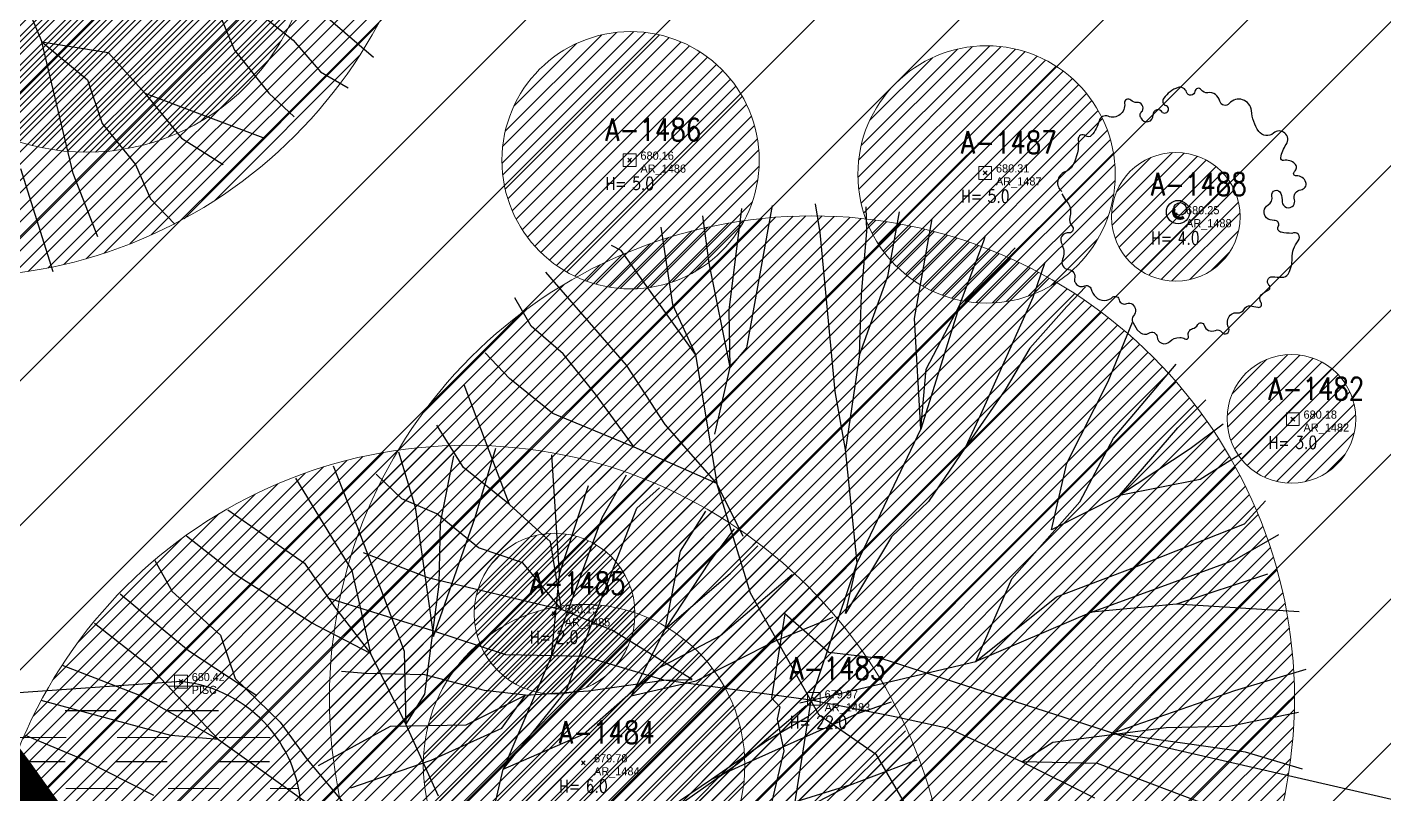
# Model space of a CAD drawing. Extents: x 350769 to 354978, y 6304672 to 6307963.
# Drawn here: x 352363.29 to 352384.38, y 6305924.15 to 6305936.07 of the extents above; entities that cross this region are included whole.
import ezdxf

# ---------------------------------------------------------------- set-up
doc = ezdxf.new("R2010")
doc.units = 0
doc.header["$PDMODE"] = 35
doc.header["$PDSIZE"] = 0.03
doc.linetypes.add('CONTINUOS', pattern=[0])
doc.linetypes.add('DASHDOT', pattern=[1, 0.5, -0.25, 0, -0.25])
doc.layers.get('0').update_dxf_attribs({"linetype": 'CONTINUOUS'})
for name, color, linetype in [('03_Pav ext_Vereda HC', 42, 'CONTINUOUS'), ('03_S2_Pav ext_Borde vereda', 7, 'CONTINUOUS'), ('1-ARBOL H1', 7, 'CONTINUOUS'), ('1-ARBOL H2', 1, 'CONTINUOUS'), ('1-ARBOL H3', 241, 'CONTINUOUS'), ('1-ARBOL NOMBRE', 3, 'CONTINUOUS'), ('1-ARBOL PTO', 7, 'CONTINUOUS'), ('1-PISCINA', 252, 'CONTINUOUS'), ('C-TINN', 5, 'CONTINUOUS'), ('C-TOPO-MAJR', 9, 'CONTINUOUS'), ('Paisajismo', 253, 'CONTINUOUS'), ('V-NODE-TEXT DIC 2012', 31, 'CONTINUOUS')]:
    doc.layers.add(name, color=color, linetype=linetype)
doc.layers.add('0_ASD_LINEA OFICIAL', color=253, linetype='DASHDOT', lineweight=20)
doc.layers.add('0_ASD_TOPOGRAFIA_ELEMENTOS', color=9, linetype='CONTINUOS', lineweight=5, true_color=0xbdbdbd)
doc.styles.add('ROMANS', font='romans.shx', dxfattribs={"width": 0.65})

# ---------------------------------------------------------------- blocks, each defined once
blk = doc.blocks.new('A$C27410629')
at = {"true_color": 0x136734, "transparency": 33554559}
h = blk.add_hatch(dxfattribs=at)
h.set_pattern_fill('ANSI31', color=116, scale=0.5)
h.set_pattern_definition([(45, (-8759.562515186517, -519.1035735587502), (-1.122532015133644, 1.122532015133644), [])])
h.paths.add_polyline_path([(137.5068959888558, 1252.464406617455, 0.1176268807227723), (109.8147584422568, 1254.193915082658, 0.0669245107500281), (94.44469839795602, 1249.334472017372, 0.3153492887079504), (64.30173641118381, 1196.270282113329, 0.0226826871159959), (65.7292635223912, 1185.310127003227), (112.3603922077091, 1218.953454515778), (153.4782689701005, 1161.962272479494), (172.1053089193083, 1139.480769404351), (187.9579650288579, 1141.807885415954), (193.565073162812, 1120.465553675225), (224.197974734232, 1050.129297271156), (250.6203797236194, 989.4787086543838), (268.1526288855184, 972.7353945672494, 7.2547007156e-06), (291.4898137452492, 983.2987389690225), (238.1945199318034, 1105.633967029937), (205.2934048173047, 1181.112163638985), (177.0531538182076, 1197.651557407602)])
at = {"layer": '0_ASD_LINEA OFICIAL', "ltscale": 8, "const_width": 0.5}
blk.add_lwpolyline([(250.6203797236194, 989.4787086543838), (268.1526288854875, 972.7353945673531, 7.2547007157e-06), (291.4898137452146, 983.2987389692971), (291.4898137452146, 983.2987389692971), (238.1945199318034, 1105.633967029937), (205.2934048173047, 1181.112163638985), (177.0531538182076, 1197.651557407602), (137.6146324061954, 1252.315079214)], format="xyb", dxfattribs=at)
blk = doc.blocks.new('1.0 - LO RECABARREN LOTEO PARQUE - VEGETACION EXISTENTE ETAPA MUNICIPAL__2024')
at = {"layer": 'Paisajismo'}
for p, q in [((352365.9982223517, 6305936.951110505), (352366.5142852436, 6305935.707077663)), ((352367.2505841264, 6305936.83101833), (352368.6749686516, 6305935.598550402)), ((352363.1931445131, 6305936.618287284), (352363.5162434406, 6305935.840619528)), ((352366.8073451923, 6305936.357154987), (352367.4253318102, 6305935.863258742)), ((352367.4253318102, 6305935.863258742), (352367.8503728078, 6305935.373001462)), ((352364.0070048288, 6305933.793341168), (352363.5162434406, 6305935.840619528)), ((352363.5162434406, 6305935.840619528), (352363.5162434406, 6305935.840619528)), ((352363.5162434406, 6305935.840619528), (352364.5512317162, 6305935.67151)), ((352363.5162434406, 6305935.840619528), (352364.2288908093, 6305935.248489581)), ((352364.5512317162, 6305935.67151), (352365.1208185025, 6305935.043379212)), ((352366.5142852436, 6305935.707077663), (352367.0468599, 6305935.043330071)), ((352364.2288908093, 6305935.248489581), (352364.4573400134, 6305934.569051297)), ((352367.8503728078, 6305935.373001462), (352368.2799647156, 6305935.123776332)), ((352365.1208185025, 6305935.043379212), (352366.953783897, 6305934.352588078)), ((352365.1208185025, 6305935.043379212), (352365.6890344322, 6305934.34264305)), ((352367.0468599, 6305935.043330071), (352367.4396066329, 6305934.672752299)), ((352364.4573400134, 6305934.569051297), (352364.9761205979, 6305933.932360535)), ((352365.6890344322, 6305934.34264305), (352366.3353891212, 6305933.930960625)), ((352363.1894998356, 6305933.869647169), (352363.6900824839, 6305932.268835785)), ((352364.3881000154, 6305932.805607601), (352364.0070048288, 6305933.793341168)), ((352364.9761205979, 6305933.932360535), (352365.2073003633, 6305933.39754234)), ((352365.2073003633, 6305933.39754234), (352365.58592116, 6305933.004607946)), ((352373.8915422252, 6305932.398460798), (352373.7923917064, 6305933.135742964)), ((352374.200726703, 6305931.665446504), (352374.4000554849, 6305933.245782586)), ((352374.870047271, 6305933.296971989), (352374.4702165218, 6305931.079454641)), ((352375.6177022226, 6305932.874363299), (352375.5422716401, 6305933.320011092)), ((352376.3401039331, 6305932.892424162), (352376.3329376348, 6305933.271976544)), ((352376.845423749, 6305933.196833624), (352376.6642854989, 6305932.192214518)), ((352373.1386514569, 6305932.959700587), (352373.32218789, 6305931.756237297)), ((352377.0827894818, 6305931.535149758), (352377.3558053511, 6305933.086452859)), ((352375.8489432648, 6305930.403577036), (352375.6177022226, 6305932.874363299)), ((352376.2606117512, 6305931.909826567), (352376.3401039331, 6305932.892424162)), ((352377.7834578078, 6305931.742361099), (352378.1569746828, 6305932.730510152)), ((352378.1569746828, 6305932.730510152), (352378.1869096644, 6305932.8263709)), ((352372.521880568, 6305932.594255818), (352372.3733717728, 6305932.671712005)), ((352373.6800332737, 6305930.978120901), (352372.521880568, 6305932.594255818)), ((352378.6494764146, 6305932.636065022), (352377.7834578078, 6305931.742361099)), ((352374.2174609676, 6305930.7791414), (352373.8915422252, 6305932.398460798)), ((352379.1084268106, 6305932.408946331), (352378.9224525561, 6305931.865425282)), ((352372.6047135515, 6305930.810651386), (352371.3518236798, 6305932.258637904)), ((352376.6642854989, 6305932.192214518), (352376.2292004931, 6305930.977194162)), ((352371.1225374058, 6305931.420378541), (352370.8691826237, 6305931.857088769)), ((352376.2292004931, 6305930.977194162), (352376.2606117512, 6305931.909826567)), ((352378.9224525561, 6305931.865425282), (352378.1078075871, 6305930.039858226)), ((352379.7435069359, 6305932.02922985), (352379.4505385605, 6305931.724785398)), ((352373.32218789, 6305931.756237297), (352373.6800332737, 6305930.978120901)), ((352374.2174609676, 6305930.7791414), (352374.200726703, 6305931.665446504)), ((352377.7834578078, 6305931.742361099), (352377.1825062821, 6305929.817884183)), ((352377.2629243827, 6305930.751441884), (352377.7834578078, 6305931.742361099)), ((352379.4505385605, 6305931.724785398), (352378.8745213825, 6305931.076197647)), ((352377.1825062821, 6305929.817884183), (352377.0827894818, 6305931.535149758)), ((352380.0916039917, 6305930.557566939), (352380.4703252127, 6305931.481459615)), ((352371.6209182256, 6305930.988294631), (352371.1225374058, 6305931.420378541)), ((352374.4702165218, 6305931.079454641), (352374.2174609676, 6305930.7791414)), ((352378.8745213825, 6305931.076197647), (352378.4945193015, 6305930.431310842)), ((352370.7874033704, 6305930.603551458), (352370.4106851424, 6305931.002805987)), ((352372.1229983117, 6305930.360068001), (352371.6209182256, 6305930.988294631)), ((352373.2103584228, 6305929.890052835), (352372.6047135515, 6305930.810651386)), ((352373.6800332737, 6305930.978120901), (352374.0120225916, 6305928.973149666)), ((352376.2292004931, 6305930.977194162), (352376.0119504201, 6305929.501455686)), ((352380.1754880892, 6305929.67817624), (352381.1518991196, 6305930.825620638)), ((352371.4621492332, 6305930.062152061), (352370.7874033704, 6305930.603551458)), ((352373.9786506302, 6305929.740240416), (352374.2174609676, 6305930.7791414)), ((352377.1825062821, 6305929.817884183), (352377.2629243827, 6305930.751441884)), ((352370.7874533265, 6305928.645595633), (352370.0852158137, 6305930.508933188)), ((352376.0119504201, 6305929.501455686), (352375.8489432648, 6305930.403577036)), ((352378.4945193015, 6305930.431310842), (352377.8741245517, 6305929.536615259)), ((352379.451023952, 6305929.28942467), (352380.0916039917, 6305930.557566939)), ((352372.7267956485, 6305929.537538028), (352372.1229983117, 6305930.360068001)), ((352381.1757894192, 6305929.839186322), (352381.6129808888, 6305930.274578582)), ((352372.7267956485, 6305929.537538028), (352371.4621492332, 6305930.062152061)), ((352378.1078075871, 6305930.039858226), (352377.8741245517, 6305929.536615259)), ((352370.0751059961, 6305929.223226878), (352369.65660201, 6305929.880291637)), ((352374.0120225916, 6305928.973149666), (352373.2103584228, 6305929.890052835)), ((352376.6638245919, 6305928.728890824), (352377.1825062821, 6305929.817884183)), ((352380.2726921547, 6305928.787742986), (352381.1757894192, 6305929.839186322)), ((352381.8825642281, 6305929.897058444), (352381.3665886066, 6305929.510306007)), ((352374.0120225916, 6305928.973149666), (352372.7267956485, 6305929.537538028)), ((352377.8741245517, 6305929.536615259), (352377.3018108342, 6305928.691879219)), ((352379.6549547727, 6305928.687251381), (352380.1754880892, 6305929.67817624)), ((352369.0629617482, 6305929.463246822), (352369.3238277085, 6305928.606447038)), ((352369.7136980238, 6305928.358615784), (352369.924107014, 6305929.402764543)), ((352370.2542546612, 6305928.44536458), (352370.5767596846, 6305929.521399151)), ((352371.4401349887, 6305929.416607035), (352371.5579222382, 6305927.561523153)), ((352376.1922981178, 6305927.73889126), (352376.0119504201, 6305929.501455686)), ((352381.3665886066, 6305929.510306007), (352380.2726921547, 6305928.787742986)), ((352382.1659251808, 6305929.440258399), (352381.523272617, 6305929.033011546)), ((352368.0484657727, 6305929.248338051), (352368.4251677329, 6305928.287659938)), ((352369.114345007, 6305928.733510495), (352368.714899705, 6305929.118405023)), ((352370.7874533265, 6305928.645595633), (352370.0751059961, 6305929.223226878)), ((352379.2122135954, 6305928.250524628), (352379.451023952, 6305929.28942467)), ((352367.4605820314, 6305929.05402156), (352368.3358427835, 6305927.620497121)), ((352372.0129115695, 6305928.934547747), (352371.5579222382, 6305927.561523153)), ((352372.2288703962, 6305928.443960788), (352372.6088002886, 6305929.106348947)), ((352372.769123294, 6305928.586776031), (352373.1180822858, 6305928.904873885)), ((352374.4198007363, 6305928.146918668), (352374.0120225916, 6305928.973149666)), ((352374.5344760147, 6305927.266096243), (352374.0120225916, 6305928.973149666)), ((352381.523272617, 6305929.033011546), (352380.2726921547, 6305928.787742986)), ((352369.6580251168, 6305928.49850009), (352369.114345007, 6305928.733510495)), ((352376.1922981178, 6305927.73889126), (352376.6638245919, 6305928.728890824)), ((352377.3018108342, 6305928.691879219), (352376.7239419212, 6305928.141365613)), ((352378.5990740804, 6305927.490006101), (352379.6549547727, 6305928.687251381)), ((352380.2726921547, 6305928.787742986), (352379.2122135954, 6305928.250524628)), ((352382.2105989088, 6305928.343067884), (352382.5379108879, 6305928.702134934)), ((352366.4083815403, 6305928.561159575), (352367.6042116947, 6305927.731453387)), ((352369.3238277085, 6305928.606447038), (352369.6089143785, 6305926.591856358)), ((352370.3052658176, 6305927.971123333), (352369.6580251168, 6305928.49850009)), ((352371.4259922169, 6305928.066570817), (352370.7874533265, 6305928.645595633)), ((352372.118117655, 6305926.931598924), (352372.769123294, 6305928.586776031)), ((352373.8354269134, 6305928.543359908), (352373.439644425, 6305927.91879859)), ((352368.4251677329, 6305928.287659938), (352369.1517056672, 6305926.368260311)), ((352369.6089143785, 6305926.591856358), (352370.2542546612, 6305928.44536458)), ((352369.6957139157, 6305927.406114385), (352369.7136980238, 6305928.358615784)), ((352371.4383304339, 6305926.27744646), (352372.2288703962, 6305928.443960788)), ((352374.2793676289, 6305928.26797582), (352373.9035026196, 6305927.766525375)), ((352380.5074774071, 6305927.673205005), (352382.2105989088, 6305928.343067884)), ((352366.5393207262, 6305927.546780763), (352365.7691857382, 6305928.154956275)), ((352371.5979038821, 6305927.014432829), (352371.4259922169, 6305928.066570817)), ((352376.7239419212, 6305928.141365613), (352376.0110927708, 6305926.950597085)), ((352382.063646833, 6305927.787165846), (352382.745221941, 6305928.178100911)), ((352368.5126019322, 6305927.900736031), (352369.5167022044, 6305927.513326113)), ((352370.9959623659, 6305927.738888735), (352370.3052658176, 6305927.971123333)), ((352373.439644425, 6305927.91879859), (352373.2012803942, 6305926.703423087)), ((352374.2231246594, 6305927.581097355), (352374.6462602382, 6305928.005981493)), ((352365.2757742238, 6305927.77342879), (352365.5459816538, 6305927.293896183)), ((352367.6042116947, 6305927.731453387), (352368.0681891855, 6305927.055705583)), ((352371.5979038821, 6305927.014432829), (352370.9959623659, 6305927.738888735)), ((352373.9035026196, 6305927.766525375), (352373.2012803942, 6305926.703423087)), ((352375.4702458608, 6305925.603099793), (352376.1922981178, 6305927.73889126)), ((352376.0110927708, 6305926.950597085), (352376.1922981178, 6305927.73889126)), ((352379.2906964387, 6305927.208737252), (352380.5074774071, 6305927.673205005)), ((352379.8343765518, 6305926.973726848), (352382.063646833, 6305927.787165846)), ((352367.7101407783, 6305926.807100886), (352366.5393207262, 6305927.546780763)), ((352368.3358427835, 6305927.620497121), (352368.6265862591, 6305926.330534793)), ((352369.5167022044, 6305927.513326113), (352371.5979038821, 6305927.014432829)), ((352371.5579222382, 6305927.561523153), (352371.4383304339, 6305926.27744646)), ((352373.2012803942, 6305926.703423087), (352374.2231246594, 6305927.581097355)), ((352374.0666471548, 6305926.608955403), (352375.1817899664, 6305927.557879589)), ((352378.0350932025, 6305926.203933593), (352378.5990740804, 6305927.490006101)), ((352382.5684442925, 6305927.564951486), (352381.1556482239, 6305927.096782787)), ((352364.7387355822, 6305927.257869078), (352365.7991778913, 6305926.376758092)), ((352365.5459816538, 6305927.293896183), (352366.2958989516, 6305926.612749574)), ((352369.4727159973, 6305925.695211861), (352369.6957139157, 6305927.406114385)), ((352375.5996794348, 6305925.373077875), (352374.5344760147, 6305927.266096243)), ((352369.5942725932, 6305926.682275096), (352367.9669358296, 6305927.191152378)), ((352368.0681891855, 6305927.055705583), (352368.6265862591, 6305926.330534793)), ((352371.5979038821, 6305927.014432829), (352371.5979038821, 6305927.014432829)), ((352372.3884575609, 6305926.685980165), (352371.5979038821, 6305927.014432829)), ((352378.0350932025, 6305926.203933593), (352379.2906964387, 6305927.208737252)), ((352381.1556482239, 6305927.096782787), (352379.8343765518, 6305926.973726848)), ((352383.0644670661, 6305926.975583674), (352381.1556482239, 6305927.096782787)), ((352364.3351452461, 6305926.799066357), (352365.1843107933, 6305926.137216521)), ((352368.6265862591, 6305926.330534793), (352367.7101407783, 6305926.807100886)), ((352371.6667250853, 6305925.749071429), (352372.118117655, 6305926.931598924)), ((352374.9212822185, 6305926.527432717), (352375.8191664885, 6305926.895492597)), ((352379.8343765518, 6305926.973726848), (352378.0350932025, 6305926.203933593)), ((352366.2958989516, 6305926.612749574), (352366.5215960131, 6305925.941500728)), ((352370.7287837292, 6305926.311259291), (352369.5942725932, 6305926.682275096)), ((352373.6283853194, 6305925.924512655), (352372.3884575609, 6305926.685980165)), ((352373.2012803942, 6305926.703423087), (352372.6791852137, 6305925.672797948)), ((352373.1036177174, 6305926.103075565), (352374.0666471548, 6305926.608955403)), ((352365.7991778913, 6305926.376758092), (352366.8630051893, 6305925.674976461)), ((352369.1517056672, 6305926.368260311), (352369.1777840986, 6305925.224357982)), ((352373.6888392897, 6305925.904885579), (352374.9212822185, 6305926.527432717)), ((352368.6265862591, 6305926.330534793), (352369.1777840986, 6305925.224357982)), ((352371.4383304339, 6305926.27744646), (352370.6902075476, 6305924.528814548)), ((352371.9548233472, 6305926.285356325), (352370.7287837292, 6305926.311259291)), ((352373.1873441848, 6305925.916185388), (352371.9548233472, 6305926.285356325)), ((352375.3019471862, 6305925.563674627), (352378.0350932025, 6305926.203933593)), ((352376.3515165015, 6305926.189134905), (352376.0556424334, 6305925.904413852)), ((352363.8355443055, 6305926.150507877), (352365.0388423472, 6305925.68364301)), ((352365.1843107933, 6305926.137216521), (352366.2653259892, 6305924.993498384)), ((352368.5481622473, 6305926.017337098), (352368.1784166293, 6305926.047297757)), ((352369.4714807826, 6305925.997827467), (352368.5481622473, 6305926.017337098)), ((352370.3989822029, 6305925.756741311), (352369.4714807826, 6305925.997827467)), ((352371.9400759636, 6305925.076918859), (352373.1036177174, 6305926.103075565)), ((352382.0650912875, 6305925.755352754), (352383.1722946233, 6305926.087199562)), ((352366.5215960131, 6305925.941500728), (352367.2238538588, 6305925.261249995)), ((352371.0348488174, 6305925.67932607), (352370.3989822029, 6305925.756741311)), ((352370.6902075476, 6305924.528814548), (352371.6667250853, 6305925.749071429)), ((352371.0348488174, 6305925.67932607), (352372.0140106722, 6305925.746870929)), ((352372.0140106722, 6305925.746870929), (352373.1873441848, 6305925.916185388)), ((352372.6791852137, 6305925.672797948), (352373.6888392897, 6305925.904885579)), ((352373.1873441848, 6305925.916185388), (352373.6283853194, 6305925.924512655)), ((352375.4702458608, 6305925.603099793), (352373.1873441848, 6305925.916185388)), ((352376.0556424334, 6305925.904413852), (352375.4253130077, 6305925.344612073)), ((352380.1578937476, 6305925.091319337), (352382.0650912875, 6305925.755352754)), ((352365.522894166, 6305925.054462192), (352363.5064993865, 6305925.598864641)), ((352365.0388423472, 6305925.68364301), (352366.2653259892, 6305924.993498384)), ((352369.1777840986, 6305925.224357982), (352369.4727159973, 6305925.695211861)), ((352370.1120924398, 6305925.220415421), (352371.0348488174, 6305925.67932607)), ((352370.6684720345, 6305925.170748508), (352371.0348488174, 6305925.67932607)), ((352375.4702458608, 6305925.603099793), (352375.1882660957, 6305923.795558665)), ((352376.7767162991, 6305925.346249691), (352375.4702458608, 6305925.603099793)), ((352376.7205436233, 6305925.571932854), (352376.1923231792, 6305925.391193941)), ((352375.4008825923, 6305925.516490889), (352374.3394468163, 6305924.613462397)), ((352376.1923231792, 6305925.391193941), (352374.4181474687, 6305924.599481957)), ((352375.4253130077, 6305925.344612073), (352374.7985803436, 6305924.975307391)), ((352376.4937980042, 6305924.752247649), (352375.5996794348, 6305925.373077875)), ((352377.6134951898, 6305925.165830639), (352376.7767162991, 6305925.346249691)), ((352381.9758296983, 6305925.199138178), (352383.0502236074, 6305925.415641944)), ((352367.2238538588, 6305925.261249995), (352367.6419758763, 6305924.68165248)), ((352367.8199876636, 6305924.588478076), (352368.9359813855, 6305925.198209355)), ((352368.9359813855, 6305925.198209355), (352370.1120924398, 6305925.220415421)), ((352369.1777840986, 6305925.224357982), (352369.6813281216, 6305924.119084897)), ((352369.5703913272, 6305924.669761985), (352370.6684720345, 6305925.170748508)), ((352376.9412687203, 6305925.125902322), (352376.0727233629, 6305924.284262914)), ((352378.750783973, 6305924.647700798), (352377.6134951898, 6305925.165830639)), ((352379.2352767579, 6305924.951175789), (352380.9957378361, 6305925.180633137)), ((352380.9957378361, 6305925.180633137), (352381.9758296983, 6305925.199138178)), ((352363.2611586325, 6305925.061287069), (352364.1516316083, 6305924.685686928)), ((352366.2653259892, 6305924.993498384), (352365.522894166, 6305925.054462192)), ((352366.2653259892, 6305924.993498384), (352367.77056125, 6305923.916952697)), ((352370.6902075476, 6305924.528814548), (352371.9400759636, 6305925.076918859)), ((352374.7985803436, 6305924.975307391), (352373.9290712419, 6305924.372377308)), ((352378.750783973, 6305924.647700798), (352379.2352767579, 6305924.951175789)), ((352382.2308397129, 6305924.797974754), (352380.1578937476, 6305925.091319337)), ((352364.1516316083, 6305924.685686928), (352365.2540576142, 6305924.126691653)), ((352367.6419758763, 6305924.68165248), (352368.2480267663, 6305923.955577966)), ((352377.4055079637, 6305923.199715878), (352376.4937980042, 6305924.752247649)), ((352383.1124578363, 6305924.529552466), (352382.2308397129, 6305924.797974754)), ((352368.3232971331, 6305924.239848372), (352369.5703913272, 6305924.669761985)), ((352370.0679724451, 6305921.872609038), (352370.6902075476, 6305924.528814548)), ((352374.3394468163, 6305924.613462397), (352373.130072772, 6305923.756698069)), ((352374.4181474687, 6305924.599481957), (352373.9290712419, 6305924.372377308)), ((352376.0727233629, 6305924.284262914), (352377.0330551355, 6305924.647264955)), ((352377.0330551355, 6305924.647264955), (352377.1262173183, 6305924.67635724)), ((352379.8890026583, 6305924.080536784), (352378.750783973, 6305924.647700798)), ((352379.927820946, 6305924.62086697), (352378.750783973, 6305924.647700798)), ((352381.9028185219, 6305923.873283903), (352379.927820946, 6305924.62086697)), ((352373.9290712419, 6305924.372377308), (352373.1081152786, 6305923.816174734)), ((352376.0727233629, 6305924.284262914), (352374.2024221951, 6305923.700228712)), ((352375.1096994106, 6305923.778382971), (352376.0727233629, 6305924.284262914))]:
    blk.add_line(p, q, dxfattribs=at)
at = {"layer": 'Paisajismo', "linetype": 'ByBlock'}
for points in [[(352380.4652613722, 6305931.762808501, 0.0260211965876333), (352380.4705313306, 6305931.758469439, -0.4410589329234448), (352380.4889204061, 6305931.580943717, 0.3360252290122461), (352380.4802947131, 6305931.472299168), (352380.5453449298, 6305931.360307565), (352380.5964671212, 6305931.31676197, 0.3429802734791329), (352380.7259532726, 6305931.310967513, -0.5785323296805363), (352380.8530618791, 6305931.25223003, 0.6300173216114967), (352381.0502723693, 6305931.178573942, -0.1920488457721681), (352381.2064572029, 6305931.242313971, -0.1326435008275975), (352381.2880570503, 6305931.220977608, 0.6849446094927194), (352381.3431359559, 6305931.265664016, -0.4348947291285878), (352381.4072504932, 6305931.380680304, 0.2107458944292428), (352381.4866588845, 6305931.441957797, -0.6667196941430845), (352381.5864486171, 6305931.43159897, 0.4552825967630862), (352381.7598557889, 6305931.353109822, -0.3679200206596655), (352381.8588559371, 6305931.325106505, 0.9170619094165507), (352381.9676892046, 6305931.385067248, -0.1703201580452949), (352381.9563518423, 6305931.527033075, -0.3732936591978549), (352382.1023377697, 6305931.626594121, 0.3201129635327478), (352382.2111712594, 6305931.686559831, -0.32461764455728), (352382.3018232112, 6305931.735547633, -0.0305990803546973), (352382.4187414801, 6305931.712635761, 0.7055094901218711), (352382.4692516065, 6305931.786997968, -0.35198711862231), (352382.4745161689, 6305931.904642791, -0.1212513383006051), (352382.5779910729, 6305931.976634843, 0.5577729805880738), (352382.5934464175, 6305932.05846399, -0.7023121868799065), (352382.6463171717, 6305932.185765002, 0.0013399079041237), (352382.7993432238, 6305932.178917144, 0.2754235552439329), (352382.8899953981, 6305932.227909911, 0.1418842295236193), (352382.9540156903, 6305932.472592398, -0.1821508660923733), (352383.0487856244, 6305932.745375172, 0.8779713139750931), (352382.9510521522, 6305932.86078818, -0.0274524354802623), (352382.7849375858, 6305932.877389943, -0.511937948464917), (352382.7387836136, 6305932.968252621, 0.5962568595833821), (352382.6735333312, 6305933.063831504, -0.2187177468460144), (352382.5555700378, 6305933.103856907, -0.5045528366389146), (352382.5799581952, 6305933.303530077, 0.3366507682456183), (352382.640311248, 6305933.443677316, -0.950497905712354), (352382.7785538375, 6305933.483076769, -0.0484461251580681), (352382.7987529723, 6305933.351864348, 0.6912746304000335), (352382.9732131454, 6305933.29690615, 0.2494638868365608), (352382.9889314624, 6305933.384611825, -0.4778354515831001), (352383.090206785, 6305933.539223075, 0.4744669162122205), (352383.1660993981, 6305933.65370732, 0.3503970268230337), (352383.0172849064, 6305933.754669051, -0.7342361487065932), (352382.9907556174, 6305933.820692195, 0.4464999196021543), (352382.9962835967, 6305933.944223482, 0.2563064467709743), (352382.8215602289, 6305933.993300184, -0.5406678664223366), (352382.7763230125, 6305934.036582428, -0.1041829534316712), (352382.8623123841, 6305934.24492216, 0.8865416087823886), (352382.6636918974, 6305934.418841934, -0.4543477162668305), (352382.4349426254, 6305934.446763178, -0.1277218174663274), (352382.3196791178, 6305934.77019779, 0.6645801817689292), (352381.9766523166, 6305934.879855428, -0.6170445899004039), (352381.8308274356, 6305934.915852385, 0.3858694307195006), (352381.6421343136, 6305935.048070016, -0.2771674087304285), (352381.5380389966, 6305935.093986139, 0.6946149022919148), (352381.4425548484, 6305935.068787672, -0.8266017702726259), (352381.3122874603, 6305935.056937267, 0.4228837804392593), (352381.1798202685, 6305935.127701093, 0.1717680331395377), (352380.9600391606, 6305934.960713112, 0.5309331623980179), (352380.9853533988, 6305934.850313191, 0.3121962233959217)], [(352380.60261597, 6305934.655271456, -0.4254185961195224), (352380.6268641324, 6305934.763434844, 0.5918431344303124), (352380.5384873543, 6305934.897061609, -0.2182401514369128), (352380.4456353762, 6305934.930683071, 0.7173661333998489), (352380.3490984486, 6305934.88195862, -0.5781130057951823), (352380.0924364458, 6305934.681256424, 0.4551146753846833), (352379.9536516906, 6305934.610844473, -0.1156325677754267), (352379.8374478577, 6305934.386177004, -0.4131706264212051), (352379.7427532939, 6305934.378623026, 0.672312228185319), (352379.6280267042, 6305934.318926007, -0.1500923615976875), (352379.5453922858, 6305933.921826488, -0.1782991698656411), (352379.4226830652, 6305933.815330543, 0.5787083336769788), (352379.3736767368, 6305933.511028517, -0.0010620536288834), (352379.3741134305, 6305933.510672945, -0.0010620536288834)], [(352379.3739995326, 6305933.477389927), (352379.4318700856, 6305933.376508851, -0.2101937830600406), (352379.5104267448, 6305933.210765731, -0.0746255696943556), (352379.4987856633, 6305933.114808972, 0.2444373572310269), (352379.5278814868, 6305932.978147256, -0.6590784775172887), (352379.4928756819, 6305932.867635464, 0.695513881698719), (352379.3789282688, 6305932.690342197, -0.8617412941760239)], [(352379.3793695108, 6305932.671353217, -0.2255392691553954), (352379.3856799427, 6305932.46134925, 0.5023494505905935), (352379.4786255, 6305932.298046687, -0.4687403394313606), (352379.5723608635, 6305932.152393579, 0.2590795186469652), (352379.5793371448, 6305932.103472697, 0.4029220979436825), (352379.7157596617, 6305932.040386534, -0.4962347819388702), (352379.8302904138, 6305931.993903053, 0.1330338275736444), (352379.9001708476, 6305931.87422532, 0.4353336477773263), (352380.1673972341, 6305931.875035929, -0.4885697057543582), (352380.2663266898, 6305931.827319417, 0.4878177539596306), (352380.3840900324, 6305931.770342386, -0.3058237092157663), (352380.4705313306, 6305931.758469439)]]:
    blk.add_lwpolyline(points, format="xyb", dxfattribs=at)
at = {"layer": 'Paisajismo', "ltscale": 0.3, "const_width": 0.05}
blk.add_lwpolyline([(352381.1224058864, 6305933.248291548), (352381.122402916, 6305933.248285984, 0.7774595610597398), (352381.2703364499, 6305933.113376462, 1.286240532831135)], format="xyb", dxfattribs=at)
at = {"layer": 'Paisajismo', "linetype": 'ByBlock'}
for centre, radius in [((352381.1798304484, 6305933.191989979), 0.1814637387305613), ((352381.2127853512, 6305933.241905323), 0.0984961880306726)]:
    blk.add_circle(centre, radius, dxfattribs=at)
for centre, radius, start, end in [((352380.9715371287, 6305934.791246924), 0.0606606415666072, 234.3654119462168, 76.83457454769353), ((352380.6939945535, 6305934.694392193), 0.0994005915263165, 203.1765970021241, 4.924271866019008), ((352380.868164988, 6305934.709398193), 0.0754150835317518, 25.56719827997998, 184.924271866019)]:
    blk.add_arc(centre, radius, start, end, dxfattribs=at)
blk = doc.blocks.new('TOPOGRAFIA')
at = {"layer": '0_ASD_TOPOGRAFIA_ELEMENTOS', "true_color": 0xf26507}
h = blk.add_hatch(dxfattribs=at)
h.set_pattern_fill('ANSI31', color=30, scale=0.1)
h.set_pattern_definition([(45, (384059.3736285088, 6301199.927766613), (-0.2245064030267289, 0.2245064030267289), [])])
edge = h.paths.add_edge_path()
edge.add_arc((390362.1478458498, 6302939.679942926), 7.5, 0, 360)
h = blk.add_hatch(dxfattribs=at)
h.set_pattern_fill('ANSI31', color=30, scale=0.1)
h.set_pattern_definition([(45, (384061.4459501663, 6301197.870593349), (-0.2245064030267289, 0.2245064030267289), [])])
edge = h.paths.add_edge_path()
edge.add_arc((390364.2201675072, 6302937.622769664), 3.5, 0, 360)
h = blk.add_hatch(dxfattribs=at)
h.set_pattern_fill('ANSI31', color=30, scale=0.1)
h.set_pattern_definition([(45, (384069.8964620741, 6301194.245671389), (-0.2245064030267289, 0.2245064030267289), [])])
edge = h.paths.add_edge_path()
edge.add_arc((390372.670679415, 6302933.997847702), 2, 0, 360)
h = blk.add_hatch(dxfattribs=at)
h.set_pattern_fill('ANSI31', color=30, scale=0.1)
h.set_pattern_definition([(45, (384075.4288475783, 6301194.025670527), (-0.2245064030267289, 0.2245064030267289), [])])
edge = h.paths.add_edge_path()
edge.add_arc((390378.2030649192, 6302933.77784684), 2, 0, 360)
h = blk.add_hatch(dxfattribs=at)
h.set_pattern_fill('ANSI31', color=30, scale=0.1)
h.set_pattern_definition([(45, (384078.3710032836, 6301193.366958051), (-0.2245064030267289, 0.2245064030267289), [])])
edge = h.paths.add_edge_path()
edge.add_arc((390381.1452206245, 6302933.119134365), 1, 0, 360)
h = blk.add_hatch(dxfattribs=at)
h.set_pattern_fill('ANSI31', color=30, scale=0.1)
h.set_pattern_definition([(45, (384072.7159594196, 6301185.881023573), (-0.2245064030267289, 0.2245064030267289), [])])
edge = h.paths.add_edge_path()
edge.add_arc((390375.4901767606, 6302925.633199886), 7.5, 0, 360)
h = blk.add_hatch(dxfattribs=at)
h.set_pattern_fill('ANSI31', color=30, scale=0.1)
h.set_pattern_definition([(45, (384080.1682661256, 6301190.226237273), (-0.2245064030267289, 0.2245064030267289), [])])
edge = h.paths.add_edge_path()
edge.add_arc((390382.9424834665, 6302929.978413587), 1, 0, 360)
h = blk.add_hatch(dxfattribs=at)
h.set_pattern_fill('ANSI31', color=30, scale=0.1)
h.set_pattern_definition([(45, (384067.3520013152, 6301182.314093734), (-0.2245064030267289, 0.2245064030267289), [])])
edge = h.paths.add_edge_path()
edge.add_arc((390370.1262186562, 6302922.066270048), 7.5, 0, 360)
h = blk.add_hatch(dxfattribs=at)
h.set_pattern_fill('ANSI31', color=30, scale=0.1)
h.set_pattern_definition([(45, (384068.7143804765, 6301187.19643469), (-0.2245064030267289, 0.2245064030267289), [])])
edge = h.paths.add_edge_path()
edge.add_arc((390371.4885978174, 6302926.948611003), 1.25, 0, 360)
h = blk.add_hatch(dxfattribs=at)
h.set_pattern_fill('ANSI31', color=30, scale=0.1)
h.set_pattern_definition([(45, (384069.1721375629, 6301184.840196607), (-0.2245064030267289, 0.2245064030267289), [])])
edge = h.paths.add_edge_path()
edge.add_arc((390371.9463549038, 6302924.59237292), 2.5, 0, 360)
at = {"layer": '1-PISCINA', "lineweight": 0, "true_color": 0xbdbdbd}
h = blk.add_hatch(dxfattribs=at)
h.set_pattern_fill('DASH', color=9, scale=0.25)
h.set_pattern_definition([(0, (38000, -3000), (0.79375, 0.79375), [0.79375, -0.79375])])
h.paths.add_polyline_path([(390360.1329999998, 6302926.813, -0.1810533327065299), (390360.309, 6302929.157000001), (390357.3270000001, 6302931.286), (390353.754, 6302926.946, 0.3403938412594689), (390353.335, 6302923.022000001), (390362.429, 6302915.93, 0.2962022759830031), (390367.273, 6302921.065, 0.03898556337243), (390367.5510000001, 6302923.771000001, 0.3914734028233425), (390365.683, 6302925.892999999), (390362.261, 6302925.658, -0.4170555424087893)])
h.paths.add_polyline_path([(390367.754, 6302918.881), (390365.673, 6302916.241), (390368.435, 6302914.163), (390370.439, 6302916.893999999)])
at = {"layer": '0_ASD_LINEA OFICIAL', "ltscale": 8, "const_width": 0.5}
blk.add_lwpolyline([(390427.7422208371, 6302814.067302241), (390462.175169294, 6302752.281984893), (390383.0708512056, 6302730.60460566), (390309.799280958, 6302723.34933251), (390311.3694829855, 6302703.307175558), (390386.7450058985, 6302710.87060822), (390472.1157813581, 6302734.447625814), (390495.6666031899, 6302745.107885282), (390523.3047577998, 6302756.108814369), (390473.7988608224, 6302802.290811195, -0.151018922054954), (390428.284824325, 6302881.718520356), (390391.7076271252, 6302986.357196383, -0.0353672387787057), (390370.1826827546, 6302995.883561216, 0.281090384313248), (390309.6791110245, 6302995.975573557), (390362.1061406053, 6302925.87386779), (390362.1051407481, 6302925.873120026), (390363.1240822571, 6302924.510663705, -0.0334358729418558), (390384.9297867848, 6302890.883640137), (390427.7422208371, 6302814.067302241)], format="xyb", dxfattribs=at)
blk.add_lwpolyline([(390427.7422208371, 6302814.067302241), (390462.175169294, 6302752.281984893), (390383.0708512056, 6302730.60460566), (390309.799280958, 6302723.34933251), (390311.3694829855, 6302703.307175558), (390386.7450058985, 6302710.87060822), (390472.1157813581, 6302734.447625814), (390495.6666031899, 6302745.107885282), (390523.3047577998, 6302756.108814369), (390473.7988608224, 6302802.290811195, -0.151018922054954), (390428.284824325, 6302881.718520356), (390391.7076271252, 6302986.357196383, -0.0353672387787057), (390370.1826827546, 6302995.883561216, 0.281090384313248), (390309.6791110245, 6302995.975573557), (390362.1061406053, 6302925.87386779), (390362.1051407481, 6302925.873120026), (390363.1240822571, 6302924.510663705, -0.0334358729418558), (390384.9297867848, 6302890.883640137), (390427.7422208371, 6302814.067302241)], format="xyb", dxfattribs=at)
at = {"layer": '0_ASD_TOPOGRAFIA_ELEMENTOS', "color": 30, "true_color": 0xf26507}
for centre, radius in [((390362.1478458498, 6302939.679942926), 7.5), ((390364.2201675072, 6302937.622769664), 3.5), ((390372.670679415, 6302933.997847702), 2), ((390378.2030649192, 6302933.77784684), 2), ((390381.1452206245, 6302933.119134365), 1), ((390375.4901767606, 6302925.633199886), 7.5), ((390382.9424834665, 6302929.978413587), 1), ((390370.1262186562, 6302922.066270048), 7.5), ((390371.4885978174, 6302926.948611003), 1.25), ((390371.9463549038, 6302924.59237292), 2.5)]:
    blk.add_circle(centre, radius, dxfattribs=at)
at = {"layer": '1-ARBOL H1', "color": 9, "lineweight": 0, "true_color": 0xbdbdbd}
for p in [(390372.657, 6302933.999), (390378.183, 6302933.801), (390381.1370000001, 6302933.151000001), (390382.964, 6302929.972999999), (390371.48, 6302926.946), (390375.519, 6302925.624), (390371.935, 6302924.63)]:
    blk.add_point(p, dxfattribs=at)
at = {"layer": '1-ARBOL PTO', "color": 9, "lineweight": 0, "true_color": 0xbdbdbd}
for p in [(390372.657, 6302933.999), (390378.183, 6302933.801), (390381.1370000001, 6302933.151000001), (390382.964, 6302929.972999999), (390371.48, 6302926.946), (390375.519, 6302925.624), (390371.935, 6302924.63)]:
    blk.add_point(p, dxfattribs=at)
at = {"layer": '1-PISCINA', "color": 9, "lineweight": 0, "true_color": 0xbdbdbd, "flags": 128}
blk.add_lwpolyline([(390353.335, 6302923.022000001), (390362.429, 6302915.93, 0.2962022759830028), (390367.273, 6302921.065, 0.0389855633728919), (390367.5510000001, 6302923.771000001, 0.3914734028188793), (390365.683, 6302925.892999999), (390362.261, 6302925.658, -0.4170555423107801), (390360.133, 6302926.812999999, -0.1810533327503566), (390360.309, 6302929.157000001), (390357.3270000001, 6302931.286), (390353.754, 6302926.946, 0.3403938412594688), (390353.335, 6302923.022000001, 0.3588555876998075)], format="xyb", dxfattribs=at)
at = {"layer": 'C-TINN', "color": 9, "linetype": 'Continuous', "lineweight": 0, "true_color": 0xbdbdbd}
for points, elevation in [([(390372.5570000001, 6302933.899), (390372.5570000001, 6302934.098999999), (390372.757, 6302934.098999999), (390372.757, 6302933.899), (390372.5570000001, 6302933.899)], 680.16), ([(390378.0830000001, 6302933.701), (390378.0830000001, 6302933.901), (390378.283, 6302933.901), (390378.283, 6302933.701), (390378.0830000001, 6302933.701)], 680.31), ([(390382.864, 6302929.873000001), (390382.864, 6302930.073), (390383.064, 6302930.073), (390383.064, 6302929.873000001), (390382.864, 6302929.873000001)], 680.18), ([(390365.5830000001, 6302925.793000001), (390365.5830000001, 6302925.993), (390365.783, 6302925.993), (390365.783, 6302925.793000001), (390365.5830000001, 6302925.793000001)], 680.418), ([(390375.419, 6302925.524), (390375.419, 6302925.723999999), (390375.619, 6302925.723999999), (390375.619, 6302925.524), (390375.419, 6302925.524)], 679.97)]:
    blk.add_lwpolyline(points, dxfattribs=dict(at, elevation=elevation))
for p in [(390372.657, 6302933.999, 680.16), (390378.183, 6302933.801, 680.31), (390382.964, 6302929.973, 680.18), (390365.683, 6302925.893, 680.418), (390375.519, 6302925.624, 679.97)]:
    blk.add_point(p, dxfattribs=at)
at = {"layer": 'C-TOPO-MAJR', "color": 9, "linetype": 'Continuous', "lineweight": -3, "true_color": 0xbdbdbd, "elevation": 680}
blk.add_lwpolyline([(390386.0787132868, 6302923.696636364), (390380.5503636364, 6302924.968090909), (390376.5825714286, 6302926.245285714), (390375.7540588235, 6302926.3455), (390375.0671052631, 6302926.94636842), (390374.8603392857, 6302925.642013392), (390374.9901504425, 6302925.501013274), (390374.9503103448, 6302925.309586206), (390375.0500769231, 6302924.818153846), (390372.3437632312, 6302913.385225627), (390372.0193786667, 6302912.886656), (390372.1717279152, 6302911.91570318)], dxfattribs=at)
at = {"layer": 'V-NODE-TEXT DIC 2012', "color": 9, "lineweight": 0, "true_color": 0xbdbdbd}
for p in [(390372.657, 6302933.999), (390378.183, 6302933.801), (390381.137, 6302933.151), (390382.964, 6302929.973), (390371.48, 6302926.946), (390365.683, 6302925.893), (390375.519, 6302925.624), (390371.935, 6302924.63)]:
    blk.add_point(p, dxfattribs=at)
at = {"layer": '1-ARBOL H2', "color": 9, "lineweight": 0, "true_color": 0xbdbdbd, "style": 'ROMANS', "width": 0.8}
for p in [(390372.2800668354, 6302933.537000005), (390377.8060668354, 6302933.339000005), (390380.7600668354, 6302932.689000006), (390382.5870668353, 6302929.511000006), (390371.1030668355, 6302926.484000006), (390375.1420668353, 6302925.162000005), (390371.5580668354, 6302924.168000005)]:
    blk.add_text('H=', height=0.2, dxfattribs=at).set_placement(p)
at = {"layer": '1-ARBOL H3', "color": 9, "lineweight": 0, "true_color": 0xbdbdbd, "style": 'ROMANS', "width": 0.8}
for s, p in [('5.0', (390372.6931939024, 6302933.537000005)), ('5.0', (390378.2191939024, 6302933.339000006)), ('4.0', (390381.1731939024, 6302932.689000006)), ('3.0', (390383.0001939024, 6302929.511000006)), ('2.0', (390371.5161939024, 6302926.484000006)), ('22.0', (390375.5551939024, 6302925.162000005)), ('6.0', (390371.9711939024, 6302924.168000006))]:
    blk.add_text(s, height=0.2, dxfattribs=at).set_placement(p)
at = {"layer": '1-ARBOL NOMBRE', "color": 9, "lineweight": 0, "true_color": 0xbdbdbd, "style": 'ROMANS', "width": 0.8}
for s, p in [('A-1486', (390372.2800668354, 6302934.299000002)), ('A-1487', (390377.8060668354, 6302934.101000003)), ('A-1488', (390380.7600668354, 6302933.451000003)), ('A-1482', (390382.5870668353, 6302930.273000003)), ('A-1485', (390371.1030668355, 6302927.246000003)), ('A-1483', (390375.1420668353, 6302925.924000002)), ('A-1484', (390371.5580668354, 6302924.930000002))]:
    blk.add_text(s, height=0.35, dxfattribs=at).set_placement(p)
at = {"layer": 'V-NODE-TEXT DIC 2012', "color": 9, "lineweight": 0, "true_color": 0xbdbdbd}
for s, height, p in [('680.16', 0.127, (390372.8237893219, 6302934.006210677)), ('AR_1486', 0.127, (390372.8237893219, 6302933.804210678)), ('680.31', 0.127, (390378.3497893219, 6302933.808210677)), ('AR_1487', 0.127, (390378.3497893219, 6302933.606210678)), ('680.25', 0.127, (390381.3037893219, 6302933.158210677)), ('AR_1488', 0.127, (390381.3037893219, 6302932.956210678)), ('680.18', 0.127, (390383.1307893219, 6302929.980210678)), ('AR_1482', 0.127, (390383.1307893219, 6302929.778210678)), ('680.15', 0.127, (390371.6467893219, 6302926.953210678)), ('AR_1485', 0.127, (390371.6467893219, 6302926.751210678)), ('680.42', 0.125, (390365.8497893219, 6302925.901210678)), ('PISC', 0.125, (390365.8497893219, 6302925.701210679)), ('679.97', 0.127, (390375.6857893219, 6302925.631210677)), ('AR_1483', 0.127, (390375.6857893219, 6302925.429210678)), ('679.78', 0.127, (390372.1017893219, 6302924.637210677)), ('AR_1484', 0.127, (390372.1017893219, 6302924.435210678))]:
    blk.add_text(s, height=height, dxfattribs=at).set_placement(p)

msp = doc.modelspace()

# ---------------------------------------------------------------- hatches: boundary and pattern name
at = {"layer": '03_Pav ext_Vereda HC'}
h = msp.add_hatch(dxfattribs=at)
h.set_pattern_fill('DOTS', color=256, scale=0.2, style=0)
h.set_pattern_definition([(0, (0, 0), (0.15875, 0.3175), [0, -0.3175])])
h.paths.add_polyline_path([(352533.7781987465, 6305988.647630177, 0.0012344985873451), (352535.6751261651, 6305989.286498093), (352535.0273047539, 6305991.17866681, -0.0012368732376554), (352533.135689451, 6305990.541615871, -0.0205300987090724), (352503.8853697219, 6305981.940228953), (352503.2840382412, 6305984.518491437), (352499.4039184833, 6305983.544208242), (352499.9993888386, 6305980.991075858, -0.0088871029066398), (352487.1047705442, 6305978.156272031, -0.0145554952433639), (352464.6282001356, 6305974.170378275, -0.0089901834447136), (352459.9926205119, 6305973.570179023), (352460.1984365284, 6305971.58073849, 0.0090193317601268), (352464.9206284034, 6305972.191872346, 0.0145516934643665), (352487.5052945014, 6305976.196778146, 0.0321135926008381)])
h.paths.add_polyline_path([(352453.0159213873, 6305972.983824089, -0.0068005053920136), (352449.4833227422, 6305972.830716716, -0.0090666416786755), (352444.7696182578, 6305972.776126778), (352444.5771080579, 6305970.777466943, 0.0163831034820658), (352453.2219476648, 6305970.992351152)])
h.paths.add_polyline_path([(352389.6460369565, 6305991.879874823, -0.0175332208634532), (352376.9513572305, 6305998.31509122), (352352.1532079588, 6306011.99899601, 0.0444036337484985), (352342.053580769, 6306016.089608755, 0.1133237876608219), (352314.4714570943, 6306018.047333277), (352314.9360717349, 6306016.097052595, -0.1572406347358349), (352351.2139975071, 6306010.232972499), (352375.9850852466, 6305996.564000573, 0.0175063699942604), (352388.7848668274, 6305990.074641938, -0.0115901603268221), (352405.9871731158, 6305981.141781882, 0.0867620637740209), (352437.5751283567, 6305971.093253941), (352437.7670282808, 6305973.085577833, -0.0864982168626583), (352406.9311932966, 6305982.905094895, 0.0115902421848068)])
h.paths.add_polyline_path([(352298.9308368329, 6306011.291528256, -0.0407699137093401), (352308.0869286793, 6306014.635858133), (352307.6251471448, 6306016.57596012, 0.043034433953701), (352297.5531387314, 6306012.854879401, 0.2722251189562815), (352266.1428912832, 6305966.550484804), (352264.4334961653, 6305966.567898809, 0.0153159578732751), (352263.8567137016, 6305962.573567073), (352266.0299973136, 6305962.551427328, 0.0215469833585937), (352266.2729303729, 6305957.80291892, 0.0632834604165821), (352273.0108519612, 6305926.495241333, 0.0077036086267224), (352278.1261176606, 6305912.650623268), (352279.9891282905, 6305913.378097652, -0.0076770463793275), (352274.9122720579, 6305927.117035691, -0.0633905228513815), (352268.2648698925, 6305957.982510693, -0.3183358391945924)])
at = {"layer": '0_ASD_TOPOGRAFIA_ELEMENTOS'}
h = msp.add_hatch(dxfattribs=at)
h.set_pattern_fill('ANSI31', color=256, scale=0.1)
h.set_pattern_definition([(45, (346059.3736285089, 6304199.927766613), (-0.2245064030267289, 0.2245064030267289), [])])
edge = h.paths.add_edge_path()
edge.add_arc((352362.1478458498, 6305939.679942926), 7.5, 0, 360)
h = msp.add_hatch(dxfattribs=at)
h.set_pattern_fill('ANSI31', color=256, scale=0.1)
h.set_pattern_definition([(45, (346061.4459501664, 6304197.870593349), (-0.2245064030267289, 0.2245064030267289), [])])
edge = h.paths.add_edge_path()
edge.add_arc((352364.2201675073, 6305937.622769664), 3.5, 0, 360)
h = msp.add_hatch(dxfattribs=at)
h.set_pattern_fill('ANSI31', color=256, scale=0.1)
h.set_pattern_definition([(45, (346069.8964620742, 6304194.245671389), (-0.2245064030267289, 0.2245064030267289), [])])
edge = h.paths.add_edge_path()
edge.add_arc((352372.6706794151, 6305933.997847702), 2, 0, 360)
h = msp.add_hatch(dxfattribs=at)
h.set_pattern_fill('ANSI31', color=256, scale=0.1)
h.set_pattern_definition([(45, (346075.4288475784, 6304194.025670527), (-0.2245064030267289, 0.2245064030267289), [])])
edge = h.paths.add_edge_path()
edge.add_arc((352378.2030649192, 6305933.77784684), 2, 0, 360)
h = msp.add_hatch(dxfattribs=at)
h.set_pattern_fill('ANSI31', color=256, scale=0.1)
h.set_pattern_definition([(45, (346078.3710032837, 6304193.366958051), (-0.2245064030267289, 0.2245064030267289), [])])
edge = h.paths.add_edge_path()
edge.add_arc((352381.1452206245, 6305933.119134365), 1, 0, 360)
h = msp.add_hatch(dxfattribs=at)
h.set_pattern_fill('ANSI31', color=256, scale=0.1)
h.set_pattern_definition([(45, (346072.7159594197, 6304185.881023573), (-0.2245064030267289, 0.2245064030267289), [])])
edge = h.paths.add_edge_path()
edge.add_arc((352375.4901767606, 6305925.633199886), 7.5, 0, 360)
h = msp.add_hatch(dxfattribs=at)
h.set_pattern_fill('ANSI31', color=256, scale=0.1)
h.set_pattern_definition([(45, (346080.1682661257, 6304190.226237273), (-0.2245064030267289, 0.2245064030267289), [])])
edge = h.paths.add_edge_path()
edge.add_arc((352382.9424834666, 6305929.978413587), 1, 0, 360)
h = msp.add_hatch(dxfattribs=at)
h.set_pattern_fill('ANSI31', color=256, scale=0.1)
h.set_pattern_definition([(45, (346067.3520013153, 6304182.314093734), (-0.2245064030267289, 0.2245064030267289), [])])
edge = h.paths.add_edge_path()
edge.add_arc((352370.1262186562, 6305922.066270048), 7.5, 0, 360)
h = msp.add_hatch(dxfattribs=at)
h.set_pattern_fill('ANSI31', color=256, scale=0.1)
h.set_pattern_definition([(45, (346068.7143804765, 6304187.19643469), (-0.2245064030267289, 0.2245064030267289), [])])
edge = h.paths.add_edge_path()
edge.add_arc((352371.4885978175, 6305926.948611003), 1.25, 0, 360)
h = msp.add_hatch(dxfattribs=at)
h.set_pattern_fill('ANSI31', color=256, scale=0.1)
h.set_pattern_definition([(45, (346069.1721375629, 6304184.840196607), (-0.2245064030267289, 0.2245064030267289), [])])
edge = h.paths.add_edge_path()
edge.add_arc((352371.9463549038, 6305924.59237292), 2.5, 0, 360)
at = {"layer": '1-PISCINA'}
h = msp.add_hatch(dxfattribs=at)
h.set_pattern_fill('DASH', color=256, scale=0.25)
h.set_pattern_definition([(0, (0, 0), (0.79375, 0.79375), [0.79375, -0.79375])])
h.paths.add_polyline_path([(352362.261, 6305925.658, -0.4170555424087895), (352360.1329999998, 6305926.813, -0.1810533327065298), (352360.309, 6305929.157000001), (352357.3270000001, 6305931.286), (352353.450919079, 6305926.577858048, 0.2997174927713835), (352353.335, 6305923.022000001), (352362.429, 6305915.93, 0.3758070098656803), (352367.3418736375, 6305922.911157317, 0.6351119978724029), (352364.9749588804, 6305925.844376486)])
h.paths.add_polyline_path([(352367.754, 6305918.881), (352365.673, 6305916.241), (352368.435, 6305914.163), (352370.439, 6305916.893999999)])

# ---------------------------------------------------------------- linework, layer by layer
at = {"layer": '0_ASD_TOPOGRAFIA_ELEMENTOS'}
for centre, radius in [((352362.1478458498, 6305939.679942926), 7.5), ((352364.2201675073, 6305937.622769664), 3.5), ((352372.6706794151, 6305933.997847702), 2), ((352378.2030649192, 6305933.77784684), 2), ((352381.1452206245, 6305933.119134365), 1), ((352375.4901767606, 6305925.633199886), 7.5), ((352382.9424834666, 6305929.978413587), 1), ((352370.1262186562, 6305922.066270048), 7.5), ((352371.4885978175, 6305926.948611003), 1.25), ((352371.9463549038, 6305924.59237292), 2.5)]:
    msp.add_circle(centre, radius, dxfattribs=at)
at = {"layer": '1-PISCINA', "flags": 128}
msp.add_lwpolyline([(352353.335, 6305923.022000001), (352362.429, 6305915.93, 0.2962022759830028), (352367.273, 6305921.065, 0.0389855633728919), (352367.5510000001, 6305923.771000001, 0.3914734028188793), (352365.683, 6305925.892999999), (352362.261, 6305925.658, -0.4170555423107801), (352360.133, 6305926.812999999, -0.1810533327503566), (352360.309, 6305929.157000001), (352357.3270000001, 6305931.286), (352353.754, 6305926.946, 0.3403938412594688), (352353.335, 6305923.022000001, 0.3588555876998075)], format="xyb", dxfattribs=at)

# ---------------------------------------------------------------- block references
at = {"layer": '03_S2_Pav ext_Borde vereda', "linetype": 'Continuous'}
msp.add_blockref('A$C27410629', (352203.9623478023, 6304761.713605438), dxfattribs=at)
at = {"layer": 'Paisajismo'}
msp.add_blockref('1.0 - LO RECABARREN LOTEO PARQUE - VEGETACION EXISTENTE ETAPA MUNICIPAL__2024', (0, 0), dxfattribs=at)

# ---------------------------------------------------------------- next in the draw order: block references
at = {"layer": '0_ASD_TOPOGRAFIA_ELEMENTOS', "color": 30, "true_color": 0xf26507}
msp.add_blockref('TOPOGRAFIA', (-38000, 3000), dxfattribs=at)

doc.saveas('drawing.dxf')
